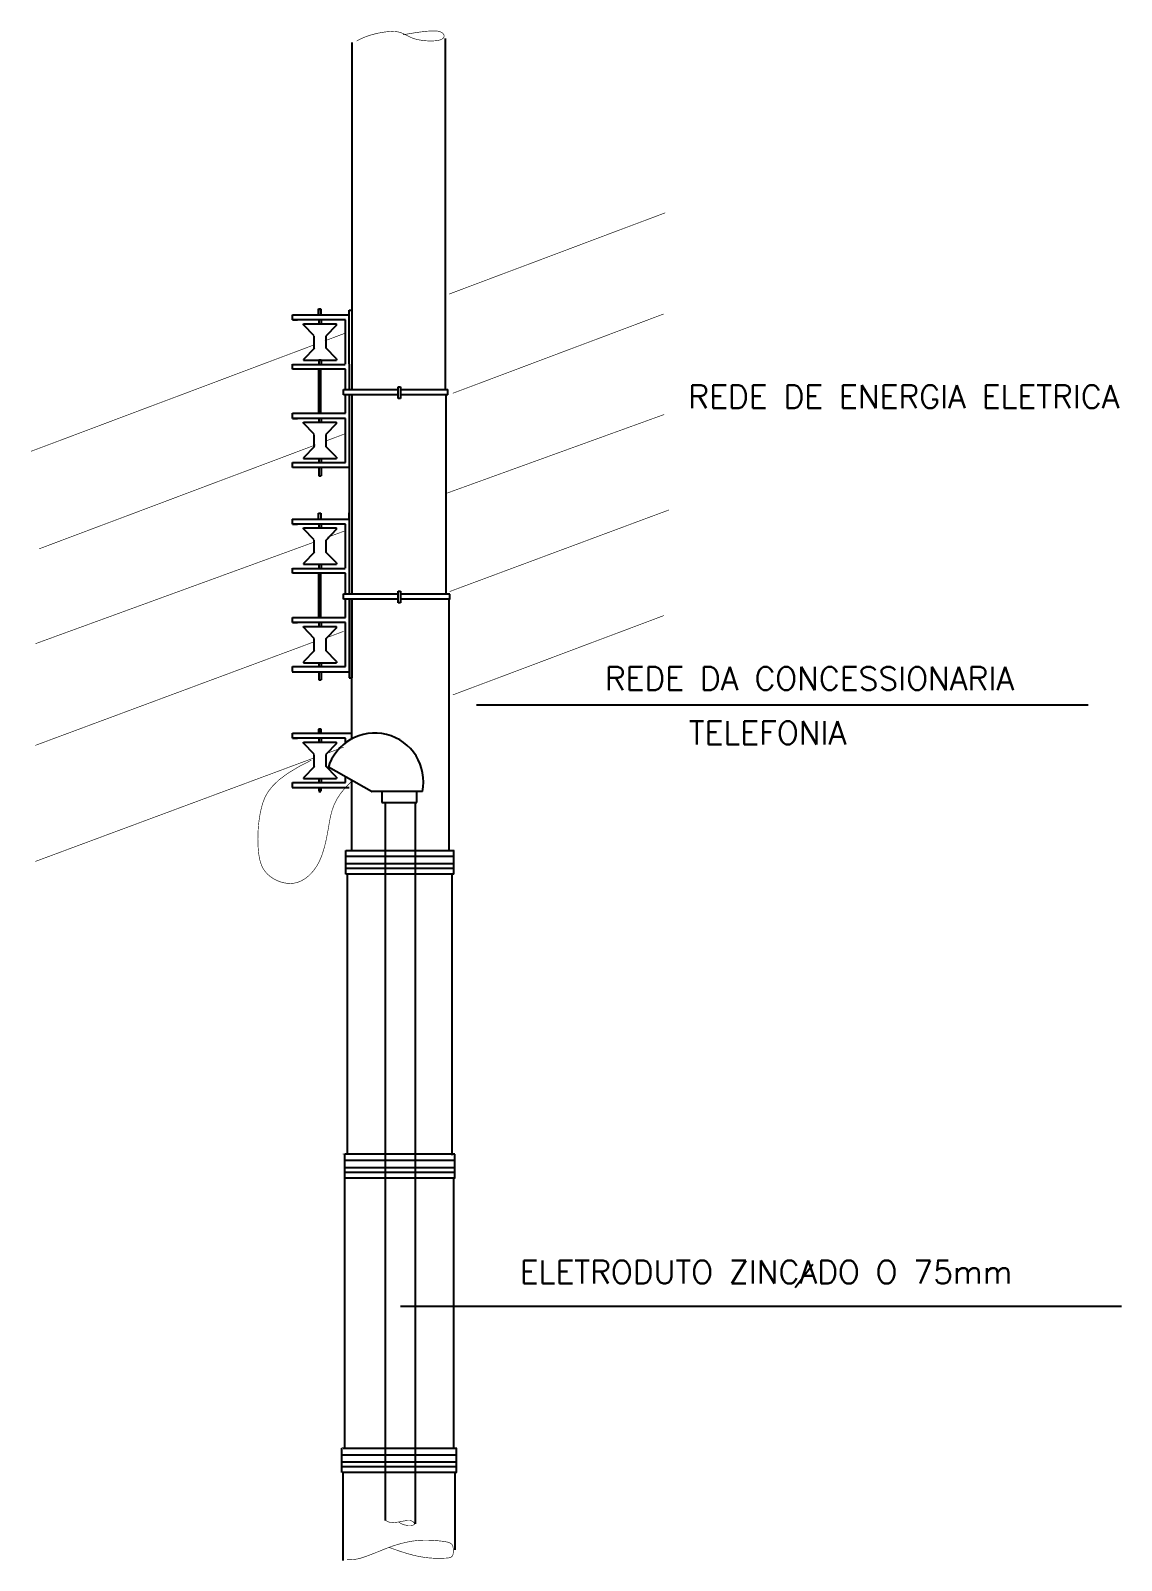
# Model space of a CAD drawing. Extents: x 0.008 to 0.125, y 0.003 to 0.126.
# Drawn here: x 0.0337 to 0.0885, y 0.0488 to 0.1257 of the extents above; entities that cross this region are included whole.
import ezdxf

# ---------------------------------------------------------------- set-up
doc = ezdxf.new("R2010")
doc.units = 0
doc.header["$LTSCALE"] = 250
doc.header["$MEASUREMENT"] = 0
doc.layers.add('ENTRADA', color=7, linetype='CONTINUOUS')
doc.styles.add('ROMANS', font='ROMANS', dxfattribs={"height": 100})

msp = doc.modelspace()

# ---------------------------------------------------------------- linework, layer by layer
at = {"layer": 'ENTRADA'}
for p, q in [((0.04988540683827523, 0.1076042044117603), (0.04988540683827523, 0.1250592668519785)), ((0.05457574129467321, 0.1076163686781147), (0.05457574129467321, 0.1252611033832836)), ((0.04819476966293224, 0.1116666765337068), (0.0483270887926592, 0.1116666765337068)), ((0.04819476966293224, 0.1113736464235008), (0.04819476966293224, 0.1116666765337068)), ((0.04820558852055183, 0.1116574787064274), (0.04831736155964973, 0.1116574787064274)), ((0.04820558852055183, 0.1113704651195985), (0.04820558852055183, 0.1116574787064274)), ((0.04831736155964973, 0.1116574787064274), (0.04831736155964973, 0.1113704651195985)), ((0.04832704057597948, 0.1113736464235008), (0.04832704057597948, 0.1116666765337068)), ((0.0497404399504485, 0.1116027340164765), (0.04988338391654179, 0.1116027340164765)), ((0.0497404399504485, 0.1089115841660314), (0.0497404399504485, 0.1116027340164765)), ((0.04988338391654179, 0.1116027340164765), (0.04988338391654179, 0.1076172079013814)), ((0.04689479560749533, 0.1113704651195985), (0.0497399275118114, 0.1113704651195985)), ((0.04689518573387613, 0.1111143571343528), (0.04689518573387613, 0.1113660016466201)), ((0.049555670269634, 0.1111137835113223), (0.04689518573387613, 0.1111137835113223)), ((0.04689518573387613, 0.1111137835113223), (0.04714336526146872, 0.1111137835113223)), ((0.04798662057197726, 0.1103158762593121), (0.04744314153957021, 0.1108762143275126)), ((0.04744411599696105, 0.1109201685506159), (0.04910662140343994, 0.1109201685506159)), ((0.04744411599696105, 0.1108754172265508), (0.04744411599696105, 0.1109196369269885)), ((0.04820477334543466, 0.1113736464235008), (0.04819476966293224, 0.1113736464235008)), ((0.04821880920690456, 0.1111069733907571), (0.04821880920690456, 0.1109151355978283)), ((0.04832704057597948, 0.1113736464235008), (0.04831703689347705, 0.1113736464235008)), ((0.04832978573147194, 0.1111069733907571), (0.04832978573147194, 0.1109151355978283)), ((0.04910662140343994, 0.110853159671191), (0.04856901051829846, 0.1102958009365721)), ((0.04910662140343994, 0.110853159671191), (0.04910662140343994, 0.1109201685506159)), ((0.049555670269634, 0.108899311803365), (0.049555670269634, 0.1111137835113223)), ((0.04799075854652984, 0.1096933355540714), (0.04799075854652984, 0.1103027774314069)), ((0.04858100731455853, 0.1096933355540714), (0.04858100731455853, 0.1103027774314069)), ((0.04799412786992616, 0.1096998013496814), (0.04744685162392488, 0.1091324222203002)), ((0.04910662140343994, 0.1091611323504076), (0.04857659312900433, 0.1097076024103044)), ((0.04910662140343994, 0.1091611323504076), (0.04910662140343994, 0.1090944926659104)), ((0.04689479560749533, 0.108875654710977), (0.04954686498973025, 0.108875654710977)), ((0.04689518573387613, 0.1086416246939516), (0.04689518573387613, 0.108893269206219)), ((0.049555670269634, 0.1086416246939516), (0.04689518573387613, 0.1086416246939516)), ((0.04744685162392488, 0.1091324222203002), (0.04744685162392488, 0.1090944926659104)), ((0.04744685162392488, 0.1090944926659104), (0.04910662140343994, 0.1090944926659104)), ((0.04820558852055183, 0.1086327970605817), (0.04820558852055183, 0.1064250002387962)), ((0.04821880920690456, 0.109109354717144), (0.04821880920690456, 0.1088934249585364)), ((0.04821880920690456, 0.1091075882189507), (0.04832978573147194, 0.1091075882189507)), ((0.04821880920690456, 0.1090905450339669), (0.04821880920690456, 0.1088901811169053)), ((0.04831736155964973, 0.1064250002387962), (0.04831736155964973, 0.1086327970605817)), ((0.04832978573147194, 0.109109354717144), (0.04832978573147194, 0.1088903089409432)), ((0.04832978573147194, 0.1090905450339669), (0.04832978573147194, 0.1088901811169053)), ((0.049555670269634, 0.1076172079013814), (0.049555670269634, 0.1086416246939516)), ((0.04974428671060378, 0.108893269206219), (0.04974428671060378, 0.1076172079013814)), ((0.05220265672527603, 0.1077459471609909), (0.05231853383924682, 0.1077459471609909)), ((0.05220265672527603, 0.1072130644028548), (0.05220265672527603, 0.1077459471609909)), ((0.05231853383924682, 0.1077459471609909), (0.05231853383924682, 0.1071666204927424)), ((0.04945643168110109, 0.1073488076264184), (0.04945643168110109, 0.10761712978367)), ((0.04945643168110109, 0.10761712978367), (0.05220771931763375, 0.10761712978367)), ((0.05220321923553638, 0.1073488076264184), (0.04945643168110109, 0.1073488076264184)), ((0.049555670269634, 0.1064271529859943), (0.049555670269634, 0.1073499517168712)), ((0.04974428671060378, 0.1073446554815055), (0.04974428671060378, 0.09735534940270374)), ((0.04988338391654179, 0.1073511739250316), (0.04988338391654179, 0.09735534940270374)), ((0.04993207891283601, 0.107347984100521), (0.04993208189839425, 0.1073482398170927)), ((0.05220265672527603, 0.1071666204927424), (0.05220265672527603, 0.1073752106855282)), ((0.05231853383924682, 0.1071666204927424), (0.05220265672527603, 0.1071666204927424)), ((0.05231628379819814, 0.10761712978367), (0.05469245244639388, 0.10761712978367)), ((0.05469245244639388, 0.1073488076264184), (0.05231628379819814, 0.1073488076264184)), ((0.05461122878587412, 0.0973393941375507), (0.05461122878587412, 0.107340379279216)), ((0.05469275246101825, 0.1073466557605898), (0.05469275246101825, 0.1076157259504071)), ((0.04689518573387613, 0.1064271529859943), (0.049555670269634, 0.1064271529859943)), ((0.04689518573387613, 0.1061683186305199), (0.04689518573387613, 0.1064271529859943)), ((0.04689518573387613, 0.1061683186305199), (0.04714336526146872, 0.1061683186305199)), ((0.049555670269634, 0.1061683186305199), (0.04689518573387613, 0.1061683186305199)), ((0.04821880920690456, 0.1061615085099547), (0.04821880920690456, 0.105969670717026)), ((0.04832978573147194, 0.1061615085099547), (0.04832978573147194, 0.105969670717026)), ((0.049555670269634, 0.1039538469225663), (0.049555670269634, 0.1061683186305199)), ((0.04798662057197726, 0.1053704113785098), (0.04744314153957021, 0.1059307494467103)), ((0.04744411599696105, 0.1059747036698136), (0.04910662140343994, 0.1059747036698136)), ((0.04744411599696105, 0.1059299523457485), (0.04744411599696105, 0.1059741720461898)), ((0.04799075854652984, 0.1047478706732691), (0.04799075854652984, 0.1053573125506045)), ((0.04910662140343994, 0.1059076947903923), (0.04856901051829846, 0.1053503360557697)), ((0.04858100731455853, 0.1047478706732691), (0.04858100731455853, 0.1053573125506045)), ((0.04910662140343994, 0.1059076947903923), (0.04910662140343994, 0.1059747036698136)), ((0.04799412786992616, 0.1047543364688791), (0.04744685162392488, 0.1041869573394979)), ((0.04910662140343994, 0.1042156674696053), (0.04857659312900433, 0.1047621375295021)), ((0.04689518573387613, 0.1039538469225663), (0.049555670269634, 0.1039538469225663)), ((0.04689518573387613, 0.1037022024102953), (0.04689518573387613, 0.1039538469225663)), ((0.04744685162392488, 0.1041869573394979), (0.04744685162392488, 0.1041490277851081)), ((0.04744685162392488, 0.1041490277851081), (0.04910662140343994, 0.1041490277851081)), ((0.04821880920690456, 0.1041450801531646), (0.04821880920690456, 0.1039447162361066)), ((0.04832978573147194, 0.1041450801531646), (0.04832978573147194, 0.1039447162361066)), ((0.04910662140343994, 0.1042156674696053), (0.04910662140343994, 0.1041490277851081)), ((0.04975421389170515, 0.1037022024102953), (0.04689518573387613, 0.1037022024102953)), ((0.04821880920690456, 0.1036995901673617), (0.04821880920690456, 0.1032882046780797)), ((0.04821880920690456, 0.1032882046780797), (0.04832978573147194, 0.1032882046780797)), ((0.04832978573147194, 0.1036995901673617), (0.04832978573147194, 0.1032882046780797)), ((0.0468744732367486, 0.1011042098982907), (0.0497399275118114, 0.1011042098982907)), ((0.04689518573387613, 0.1008554612357875), (0.04689518573387613, 0.1011071057480549)), ((0.04689518573387613, 0.100854887612757), (0.04714336526146872, 0.100854887612757)), ((0.049555670269634, 0.100854887612757), (0.04689518573387613, 0.100854887612757)), ((0.04820558852055183, 0.101111569221026), (0.04820558852055183, 0.1013985828078621)), ((0.04820558852055183, 0.1013985828078621), (0.04831736155964973, 0.1013985828078621)), ((0.04821880920690456, 0.1008480774921882), (0.04821880920690456, 0.1006562396992595)), ((0.04831736155964973, 0.1013985828078621), (0.04831736155964973, 0.101111569221026)), ((0.04832978573147194, 0.1008480774921882), (0.04832978573147194, 0.1006562396992595)), ((0.049555670269634, 0.09864041590479974), (0.049555670269634, 0.100854887612757)), ((0.0497404399504485, 0.1010696814972871), (0.0497404399504485, 0.1014132073938963)), ((0.04798662057197726, 0.1000569803607432), (0.04744314153957021, 0.1006173184289473)), ((0.04744411599696105, 0.1006612726520507), (0.04910662140343994, 0.1006612726520507)), ((0.04744411599696105, 0.1006165213279819), (0.04744411599696105, 0.1006607410284232)), ((0.04799075854652984, 0.09943443965550251), (0.04799075854652984, 0.1000438815328344)), ((0.04910662140343994, 0.1005942637726221), (0.04856901051829846, 0.1000369050380032)), ((0.04858100731455853, 0.09943443965550251), (0.04858100731455853, 0.1000438815328344)), ((0.04910662140343994, 0.1005942637726221), (0.04910662140343994, 0.1006612726520507)), ((0.04799412786992616, 0.0994409054511125), (0.04744685162392488, 0.09887352632173134)), ((0.04910662140343994, 0.09890223645183506), (0.04857659312900433, 0.09944870651173553)), ((0.04689479560749533, 0.09861675881241172), (0.04954686498973025, 0.09861675881241172)), ((0.04689518573387613, 0.09838272879538636), (0.04689518573387613, 0.09863437330765373)), ((0.04744685162392488, 0.09887352632173134), (0.04744685162392488, 0.09883559676733786)), ((0.04744685162392488, 0.09883559676733786), (0.04910662140343994, 0.09883559676733786)), ((0.04821880920690456, 0.09885045881857878), (0.04821880920690456, 0.09863452905996747)), ((0.04821880920690456, 0.09884869232038183), (0.04832978573147194, 0.09884869232038183)), ((0.04821880920690456, 0.09883164913539805), (0.04821880920690456, 0.09863128521833643)), ((0.04832978573147194, 0.09885045881857878), (0.04832978573147194, 0.09863141304237434)), ((0.04832978573147194, 0.09883164913539805), (0.04832978573147194, 0.09863128521833643)), ((0.04910662140343994, 0.09890223645183506), (0.04910662140343994, 0.09883559676733786)), ((0.049555670269634, 0.09838272879538636), (0.04689518573387613, 0.09838272879538636)), ((0.04820558852055183, 0.09837390116201278), (0.04820558852055183, 0.09616610434022732)), ((0.04831736155964973, 0.09616610434022732), (0.04831736155964973, 0.09837390116201278)), ((0.049555670269634, 0.09735831200280883), (0.049555670269634, 0.09838272879538636)), ((0.04945643168110109, 0.09708991172784956), (0.04945643168110109, 0.09735823388510108)), ((0.04945643168110109, 0.09735664018430909), (0.05220771931763375, 0.09735664018430909)), ((0.05220321923553638, 0.09708831802705754), (0.04945643168110109, 0.09708831802705754)), ((0.049555670269634, 0.09616825708742908), (0.049555670269634, 0.09708696379524553)), ((0.04974428671060378, 0.09708696379524553), (0.04974428671060378, 0.09312733479710004)), ((0.04986443786962628, 0.09705139461835643), (0.04986443786962628, 0.0900361828668938)), ((0.04988338391654179, 0.09708373023371315), (0.04988338391654179, 0.09312696246402993)), ((0.05220265672527603, 0.09695257480349029), (0.05220265672527603, 0.09748545756163005)), ((0.05220265672527603, 0.09748545756163005), (0.05231853383924682, 0.09748545756163005)), ((0.05220265672527603, 0.09690613089337786), (0.05220265672527603, 0.09711472108616727)), ((0.05231853383924682, 0.09690613089337786), (0.05220265672527603, 0.09690613089337786)), ((0.05231628379819814, 0.09735664018430909), (0.05479912227500972, 0.09735664018430909)), ((0.05477962340422891, 0.09708831802705754), (0.05231628379819814, 0.09708831802705754)), ((0.05231853383924682, 0.09748545756163005), (0.05231853383924682, 0.09690613089337786)), ((0.05476012453344811, 0.08443189559138047), (0.05476012453344811, 0.09708464087677204)), ((0.05479912227500972, 0.0970704879178411), (0.05479912227500972, 0.0973393941375507)), ((0.04689518573387613, 0.0959094227319547), (0.04689518573387613, 0.09616825708742908)), ((0.04689518573387613, 0.09616825708742908), (0.049555670269634, 0.09616825708742908)), ((0.049555670269634, 0.0959094227319547), (0.04689518573387613, 0.0959094227319547)), ((0.04689518573387613, 0.0959094227319547), (0.04714336526146872, 0.0959094227319547)), ((0.04798662057197726, 0.09511151547994087), (0.04744314153957021, 0.09567185354814502)), ((0.04744411599696105, 0.09571580777124837), (0.04910662140343994, 0.09571580777124837)), ((0.04744411599696105, 0.09567105644717959), (0.04744411599696105, 0.0957152761476209)), ((0.04821880920690456, 0.09590261261138584), (0.04821880920690456, 0.09571077481845715)), ((0.04832978573147194, 0.09590261261138584), (0.04832978573147194, 0.09571077481845715)), ((0.04910662140343994, 0.09564879889181976), (0.04856901051829846, 0.0950914401572045)), ((0.04910662140343994, 0.09564879889181976), (0.04910662140343994, 0.09571580777124837)), ((0.049555670269634, 0.09369495102399743), (0.049555670269634, 0.0959094227319547)), ((0.04799075854652984, 0.09448897477470018), (0.04799075854652984, 0.09509841665203203)), ((0.04858100731455853, 0.09448897477470018), (0.04858100731455853, 0.09509841665203203)), ((0.04799412786992616, 0.0944954405703138), (0.04744685162392488, 0.09392806144092902)), ((0.04744685162392488, 0.09392806144092902), (0.04744685162392488, 0.09389013188653918)), ((0.04744685162392488, 0.09389013188653918), (0.04910662140343994, 0.09389013188653918)), ((0.04821880920690456, 0.09388618425459573), (0.04821880920690456, 0.09368582033753411)), ((0.04832978573147194, 0.09388618425459573), (0.04832978573147194, 0.09368582033753411)), ((0.04910662140343994, 0.09395677157103274), (0.04857659312900433, 0.09450324163093318)), ((0.04910662140343994, 0.09395677157103274), (0.04910662140343994, 0.09389013188653918)), ((0.04687718347302507, 0.09343510173237154), (0.04973965964440504, 0.09343510173237154)), ((0.04689518573387613, 0.09344330651173005), (0.04689518573387613, 0.09369495102399743)), ((0.04689518573387613, 0.09369495102399743), (0.049555670269634, 0.09369495102399743)), ((0.04821880920690456, 0.09344069426879287), (0.04821880920690456, 0.09302930877951075)), ((0.04821880920690456, 0.09302930877951075), (0.04832978573147194, 0.09302930877951075)), ((0.04832978573147194, 0.09344069426879287), (0.04832978573147194, 0.09302930877951075)), ((0.0497435142181821, 0.09312696246402993), (0.04988338391654179, 0.09312696246402993)), ((0.05613674481056297, 0.09178050593662557), (0.08685951817669411, 0.09178050593662557)), ((0.04689518573387613, 0.09034990294068848), (0.04989498385457774, 0.09034990294068848)), ((0.04689518573387613, 0.0900910685852141), (0.04689518573387613, 0.09034990294068848)), ((0.04689518573387613, 0.0900910685852141), (0.04714336526146872, 0.0900910685852141)), ((0.049555670269634, 0.0900910685852141), (0.04689518573387613, 0.0900910685852141)), ((0.04833168116846719, 0.09054278278868515), (0.04820358942040912, 0.09054278278868515)), ((0.04820358942040912, 0.09054278278868515), (0.04820358942040912, 0.09035285279804157)), ((0.04820358942040912, 0.09035285279804157), (0.04821837608951682, 0.09035285279804157)), ((0.04821876039218842, 0.0905313236786751), (0.0483188092069031, 0.0905313236786751)), ((0.04821880920690456, 0.09053172301955056), (0.04821880920690456, 0.09035011941815539)), ((0.04821880920690456, 0.09008425846464889), (0.04821880920690456, 0.08989242067171654)), ((0.0483188092069031, 0.09053172301955056), (0.0483188092069031, 0.09035011941815539)), ((0.04831885417839658, 0.09035285279804157), (0.04833364084750429, 0.09035285279804157)), ((0.04832978573147194, 0.09008425846464889), (0.04832978573147194, 0.08989242067171654)), ((0.04833364084750429, 0.09035285279804157), (0.04833364084750429, 0.09054278278868515)), ((0.049555670269634, 0.08986642088627196), (0.049555670269634, 0.0900910685852141)), ((0.04798662057197726, 0.08929316133320027), (0.04744314153957021, 0.08985349940140441)), ((0.04744411599696105, 0.08989745362450412), (0.04910662140343994, 0.08989745362450412)), ((0.04744411599696105, 0.08985270230043899), (0.04744411599696105, 0.08989692200088394)), ((0.04799075854652984, 0.08867062062795958), (0.04799075854652984, 0.08928006250529506)), ((0.04910662140343994, 0.0898304447450828), (0.04856901051829846, 0.08927308601046026)), ((0.04858100731455853, 0.08867062062795958), (0.04858100731455853, 0.08928006250529506)), ((0.04910662140343994, 0.0898304447450828), (0.04910662140343994, 0.08989745362450412)), ((0.04799412786992616, 0.08867708642356957), (0.04744685162392488, 0.08810970729418842)), ((0.04910662140343994, 0.08813841742429578), (0.04857659312900433, 0.08868488748419258)), ((0.05087089800322793, 0.0874123001068365), (0.04869669067732685, 0.0886348182752954)), ((0.04689518573387613, 0.08787659687726046), (0.049555670269634, 0.08787659687726046)), ((0.04689518573387613, 0.08762495236498945), (0.04689518573387613, 0.08787659687726046)), ((0.04744685162392488, 0.08810970729418842), (0.04744685162392488, 0.08807177773979857)), ((0.04744685162392488, 0.08807177773979857), (0.04910662140343994, 0.08807177773979857)), ((0.04821880920690456, 0.08806783010785513), (0.04821880920690456, 0.08787453960744461)), ((0.04832978573147194, 0.08806783010785513), (0.04832978573147194, 0.08787453960744461)), ((0.04910662140343994, 0.08813841742429578), (0.04910662140343994, 0.08807177773979857)), ((0.049555670269634, 0.08787659687726046), (0.049555670269634, 0.08817203464162232)), ((0.04986443786962628, 0.08800227266100775), (0.04986443786962628, 0.08444373819108661)), ((0.04687718347302507, 0.08761674758563094), (0.04973965964440504, 0.08761674758563094)), ((0.04821380237818812, 0.08742450533696319), (0.04831417795514426, 0.08742450533696319)), ((0.04821658892075721, 0.08761893749851515), (0.04821658892075721, 0.08742709970558281)), ((0.04831658892075575, 0.08761893749851515), (0.04831658892075575, 0.08742709970558281)), ((0.05084199891167373, 0.0874123001068365), (0.05087089800322793, 0.0874123001068365)), ((0.05342276585910805, 0.0874123001068365), (0.05087791397202455, 0.0874123001068365)), ((0.05139108165119615, 0.0874123001068365), (0.05139108165119615, 0.08686810953464373)), ((0.05139108165119615, 0.08686810953464373), (0.05313466017495012, 0.08686810953464373)), ((0.05155326681508086, 0.08687052612354819), (0.05155326681508086, 0.05078532782816183)), ((0.05305326681508087, 0.08687052612354819), (0.05305326681508087, 0.05061496178820016)), ((0.05313466017495012, 0.08686810953464373), (0.05313466017495012, 0.0874123001068365)), ((0.05499984565857813, 0.08414715667368), (0.04957186720076789, 0.08414715667368)), ((0.04957186720076789, 0.08380529336550899), (0.05499984565857813, 0.08380529336550899)), ((0.04957409030619238, 0.08325915911103585), (0.04957409030619238, 0.08445758302815012)), ((0.04957409030619238, 0.08445758302815012), (0.0550204134662672, 0.08445758302815012)), ((0.05499815794465395, 0.08327063066450865), (0.05499815794465395, 0.08445063842199307)), ((0.05499984565857813, 0.08354715168382609), (0.04957186720076789, 0.08354715168382609)), ((0.04957186720076789, 0.08328203319993553), (0.05499984565857813, 0.08328203319993553)), ((0.04964239387695489, 0.08322422586505492), (0.04964239387695489, 0.06917500586246753)), ((0.05489661662891376, 0.08324304704108), (0.05489661662891376, 0.06914669994460201)), ((0.04947659595228834, 0.06918865346858002), (0.04947659595228834, 0.06920755140228357)), ((0.0495176450131985, 0.06796367610250309), (0.0495176450131985, 0.06918865346858002)), ((0.04953201190088657, 0.06920982314720824), (0.05505608950530586, 0.06920982314720824)), ((0.05504872586993952, 0.06796367610250309), (0.05504872586993952, 0.06918865346858002)), ((0.05505608950530586, 0.06886795983903359), (0.04953201190088657, 0.06886795983903359)), ((0.04953201190088657, 0.06852609653085892), (0.05505608950530586, 0.06852609653085892)), ((0.04951492829344353, 0.06800031027109435), (0.04951492829344353, 0.05439931673724641)), ((0.05505608950530586, 0.06826795484917966), (0.04953201190088657, 0.06826795484917966)), ((0.04953201190088657, 0.06800283636529277), (0.05505608950530586, 0.06800283636529277)), ((0.054974612112037, 0.06797200435322885), (0.054974612112037, 0.0543710108193809)), ((0.07303056645495236, 0.06364339719399505), (0.07213361839903883, 0.06247125303336725)), ((0.05232276568586167, 0.06155330881118426), (0.08852448361273492, 0.06155330881118426)), ((0.04936979681355661, 0.05442010391966324), (0.04941556264847532, 0.05442010391966324)), ((0.04936979681355661, 0.05320032061978783), (0.04936979681355661, 0.05442010391966324)), ((0.04940753000706536, 0.05441320642329447), (0.0493941699560055, 0.05441320642329447)), ((0.05514904996892802, 0.05407713915891873), (0.04940136891706425, 0.05407713915891873)), ((0.04944144907024384, 0.05441900246709338), (0.05514904996892802, 0.05441900246709338)), ((0.04944761016024495, 0.05438417804009806), (0.04944761016024495, 0.05439358689140864)), ((0.05509687677848343, 0.05438417804009806), (0.05509687677848343, 0.05439358689140864)), ((0.05512630228241688, 0.05320032061978783), (0.05512630228241688, 0.05442010391966324)), ((0.04940136891706425, 0.05373527585074408), (0.05514904996892802, 0.05373527585074408)), ((0.05514904996892802, 0.05347713416906481), (0.04940136891706425, 0.05347713416906481)), ((0.04940136891706425, 0.05321201568517791), (0.05514904996892802, 0.05321201568517791)), ((0.04941743393954312, 0.0531821622690768), (0.04941743393954312, 0.04878059204115925)), ((0.05505260759516023, 0.0531821622690768), (0.05505260759516023, 0.04931840448058575))]:
    msp.add_line(p, q, dxfattribs=at)
at = {"layer": 'ENTRADA', "const_width": 3e-05}
for points in [[(0.05011939328764493, 0.1251315378612417), (0.05025973251552569, 0.1252068182676012), (0.0504024611873865, 0.1252741281248091), (0.05054693414851499, 0.1253339828323478), (0.0506925062441842, 0.1253868977896964), (0.05083853231967442, 0.1254333883963482), (0.05098436722026236, 0.1254739700517821), (0.05112936579122834, 0.1255091581554843), (0.05127288287785269, 0.1255394681069374), (0.05141424743209427, 0.12556522262211), (0.051552684832659, 0.1255859736828898), (0.05168739456493495, 0.1256010805876613), (0.05181757611430658, 0.1256099026347983), (0.05194242896616198, 0.1256117991226711), (0.05206115260588923, 0.1256061293496568), (0.05217294651887642, 0.1255922526141367), (0.05227701019050802, 0.1255695282144807), (0.05237323305494283, 0.1255377661816092), (0.05246426434140813, 0.1254985794766071), (0.05255344322790553, 0.1254540317930987), (0.05264410889242936, 0.1254061868247118), (0.05273960051298855, 0.1253571082650706), (0.05284325726756652, 0.1253088598078066), (0.05295841833417581, 0.1252635051465368), (0.0530884228908035, 0.1252231079748999), (0.05323511537350351, 0.1251894494631597), (0.05339436125051725, 0.1251631806881706), (0.05356053124813116, 0.1251446702034336), (0.05372799609262802, 0.1251342865624429), (0.05389112651030519, 0.1251323983187067), (0.05404429322744545, 0.1251393740257117), (0.05418186697033889, 0.1251555822369664), (0.05429821846527194, 0.1251813915059647), (0.0543888898914156, 0.1252167462074831), (0.05445410923945383, 0.1252598940014032), (0.05449527595294422, 0.1253086583688746), (0.05451378947546255, 0.1253608627910544), (0.05451104925055916, 0.1254143307490995), (0.0544884547218062, 0.1254668857241631), (0.05444740533276491, 0.1255163511973988), (0.05438930052699653, 0.1255605506499633), (0.05431352334201438, 0.1255972712245021), (0.05421139119107102, 0.1256241547096288), (0.05407220508138199, 0.1256388065554384), (0.05388526602014827, 0.1256388322120438), (0.05363987501458542, 0.1256218371295363), (0.05332533307189079, 0.1255854267580253), (0.05293094119927265, 0.1255272065476093), (0.05244600040393926, 0.1254447819483903)], [(0.0656228075389372, 0.1164997446151829), (0.0547606526475247, 0.1124124969028162)], [(0.0655430000751694, 0.1114160066416152), (0.05494664126053613, 0.1074287735596481)], [(0.04955160233950665, 0.1104524181552879), (0.04851603905290176, 0.1100627529630183)], [(0.04797569591585125, 0.1098594308530992), (0.03375984070264895, 0.1045102416470618)], [(0.06557187765387426, 0.1063658177943471), (0.05458372825236802, 0.1023853562270488)], [(0.04956755805720241, 0.10540471426964), (0.04856656810508503, 0.1050280584464817)], [(0.04805415422145598, 0.1048352456487846), (0.03416744491969803, 0.0996099085592905)], [(0.06580271062549219, 0.101566294841603), (0.05479716166592335, 0.09746874139390276)], [(0.04798609594807204, 0.09995115664132392), (0.03398972277388385, 0.09484578272132423)], [(0.04957714322768152, 0.1005315135084748), (0.04864330779596276, 0.1001908839039788)], [(0.0655430000751694, 0.09625818762522613), (0.05494664126053613, 0.09227095454325536)], [(0.04946846179826753, 0.0954667921754699), (0.04872857111763734, 0.095191697601138)], [(0.04792659305550115, 0.0949198765498768), (0.0339802641124661, 0.08973457076821433)], [(0.04946846179826753, 0.0896484380287293), (0.04872857111763734, 0.08937334345440105)], [(0.04792659305550115, 0.08908740018433674), (0.0339802641124661, 0.08390209440267427)], [(0.04783802540630495, 0.08898914836755285), (0.04716694561755867, 0.08863997524452134), (0.0466336146874346, 0.08831207302363693), (0.04622039984801449, 0.0880021660688908), (0.04590966833138737, 0.08770697874428515), (0.04568378736964587, 0.08742323541381848), (0.04552512419487539, 0.08714766044148929), (0.04541604603915403, 0.08687697819128153), (0.04533892013458171, 0.08660791302720827), (0.04527888113109294, 0.08633808308735752), (0.04523213335006949, 0.08606868160622616), (0.04519764853074958, 0.08580179559240424), (0.04517439841236774, 0.08553951205448175), (0.04516135473415853, 0.08528391800105965), (0.04515748923536376, 0.08503710044072432), (0.04516177365521071, 0.08480114638206578), (0.04517317973294484, 0.08457814283368136), (0.04519114890715719, 0.08436970457815551), (0.04521700141389374, 0.08417555749405801), (0.04525252718855336, 0.08399495523393126), (0.04529951616654216, 0.08382715145033945), (0.04535975828326991, 0.08367139979584318), (0.04543504347413183, 0.08352695392298846), (0.045527161674534, 0.08339306748433956), (0.04563790281988259, 0.08326899413245338), (0.04576823804534434, 0.08315452194150566), (0.04591586328512858, 0.08305157667219101), (0.04607765567321258, 0.08296261850681914), (0.04625049234357721, 0.08289010762770704), (0.04643125043019609, 0.08283650421716812), (0.04661680706704646, 0.08280426845751572), (0.04680403938810559, 0.08279586053106687), (0.04698982452734708, 0.08281374062013129), (0.047171344288603, 0.0828596502020846), (0.04734699915513556, 0.08293245593451137), (0.04751549428005092, 0.08303030577004393), (0.0476755348164661, 0.08315134766132905), (0.04782582591748723, 0.08329372956100632), (0.04796507273623501, 0.08345559942170803), (0.04809198042581556, 0.08363510519608099), (0.04820525413933865, 0.08383039483676476), (0.04830410998666412, 0.08403961168931347), (0.04838980790457936, 0.08426088067095043), (0.04846411878663275, 0.08449232209182446), (0.04852881352635814, 0.08473205626206981), (0.04858566301728934, 0.08497820349183167), (0.04863643815297474, 0.08522888409125154), (0.04868290982693726, 0.08548221837047094), (0.04872684893272527, 0.08573632663963145), (0.04877125139058262, 0.08598994195091654), (0.04882401322761507, 0.08624424832464503), (0.04889425549763473, 0.08650104252318853), (0.0489910992544501, 0.0867621213089078), (0.04912366555187692, 0.0870292814441673), (0.04930107544372368, 0.08730431969133134), (0.04953244998380615, 0.08758903281276799), (0.04982691022593281, 0.08788521757084164)], [(0.05154560747131109, 0.05080425738815757), (0.05160862598815948, 0.0507661035207857), (0.05166750963269806, 0.05073623749788021), (0.05172302412202043, 0.0507137781582751), (0.05177593517322748, 0.05069784434082249), (0.05182700850340553, 0.05068755488435636), (0.05187700982964816, 0.05068202862771796), (0.05192670486905991, 0.05068038440975215), (0.05197685933872345, 0.05068174106930019), (0.05202808297633237, 0.05068531603665543), (0.05208036160193661, 0.05069072110795969), (0.05213352505618606, 0.05069766667079603), (0.0521874031797197, 0.05070586311276202), (0.05224182581318747, 0.05071502082144799), (0.05229662279723562, 0.05072485018444423), (0.0523516239725068, 0.05073506158934106), (0.05240665917965089, 0.0507453654237288), (0.0524615128834812, 0.05075544640033695), (0.05251578804551173, 0.05076488653246997), (0.05256904225141262, 0.05077324215856426), (0.05262083308686852, 0.05078006961705251), (0.05267071813755684, 0.05078492524637478), (0.05271825498915497, 0.05078736538496742), (0.05276300122734757, 0.05078694637126683), (0.05280451443780476, 0.05078322454372028), (0.05284242877792349, 0.05077591234389184), (0.05287668469192067, 0.05076534662594714), (0.05290729919574005, 0.05075202034716132), (0.05293428930531446, 0.05073642646483859), (0.0529576720365767, 0.05071905793626866), (0.05297746440546689, 0.05070040771873756), (0.05299368342791787, 0.05068096876953859), (0.05300634611986244, 0.05066123404596874), (0.05301527664997048, 0.05064167185745101), (0.05301952779783824, 0.05062265192195264), (0.05301795949578809, 0.05060451930957425), (0.05300943167614969, 0.05058761909043097), (0.05299280427125268, 0.05057229633461976), (0.0529669372134158, 0.05055889611224484), (0.05293069043497235, 0.05054776349341046), (0.0528829238682447, 0.05053924354822084), (0.05282308733131868, 0.05053385798981253), (0.0527529901853377, 0.05053283510342954), (0.05267503167718679, 0.05053757981735908), (0.05259161105376553, 0.05054949705988475), (0.05250512756196622, 0.05056999175928287), (0.05241798044868848, 0.05060046884382974), (0.05233256896082094, 0.05064233324181624), (0.05225129234526321, 0.05069698988151868)], [(0.0496332407099726, 0.04881838170013726), (0.04976668417126348, 0.04881952434063351), (0.04988129391885014, 0.04882317237418466), (0.04998097613825303, 0.04882965596886425), (0.05006963701498899, 0.04883930529274585), (0.05015118273457848, 0.04885245051390667), (0.05022951948253831, 0.04886942180042388), (0.05030855344438897, 0.04889054932037471), (0.05039219080565454, 0.04891616324183634), (0.05048344984697543, 0.04894642325394307), (0.05058179722952264, 0.0489808071300613), (0.05068581170960169, 0.04901862216462177), (0.05079407204350355, 0.04905917565205165), (0.05090515698752644, 0.04910177488677801), (0.05101764529797584, 0.04914572716323164), (0.05113011573114273, 0.04919033977583604), (0.05124114704333261, 0.04923492001902197), (0.05134973311322757, 0.04927888416426504), (0.05145652830906329, 0.0493220843912095), (0.05156260212147027, 0.04936448185655536), (0.05166902404107169, 0.04940603771699898), (0.05177686355849438, 0.04944671312924403), (0.05188719016436153, 0.04948646924997957), (0.05200107334930727, 0.04952526723590563), (0.05211958260394749, 0.04956306824371495), (0.05224348377748175, 0.04959975142758413), (0.05237232815340031, 0.04963486793155972), (0.05250536337374434, 0.0496678868971685), (0.05264183708058046, 0.04969827746593002), (0.05278099691595344, 0.04972550877937102), (0.05292209052192266, 0.04974904997901831), (0.05306436554054017, 0.04976837020639505), (0.05320706961385804, 0.04978293860302438), (0.05334939908127126, 0.04979241636898588), (0.05349034507150646, 0.04979723293857024), (0.05362884741063681, 0.04979800980463188), (0.05376384592472096, 0.04979536846001793), (0.05389428043983936, 0.0497899303975828), (0.05401909078205427, 0.04978231711017361), (0.05413721677743161, 0.04977315009064114), (0.05424759825204456, 0.04976305083182888), (0.0543493742632345, 0.04975248761134572), (0.05444248079348473, 0.04974131584577845), (0.05452705305655037, 0.049729237736472), (0.05460322626618654, 0.04971595548476763), (0.05467113563615567, 0.04970117129201026), (0.05473091638020924, 0.04968458735954119), (0.05478270371210602, 0.04966590588870531), (0.05482663284560477, 0.04964482908084392), (0.05486295351797527, 0.04962108934876233), (0.0548923735605531, 0.04959453995108561), (0.05491571532817398, 0.04956506435790289), (0.05493380117569905, 0.04953254603931782), (0.05494745345796037, 0.04949686846540499), (0.05495749452981546, 0.04945791510626805), (0.05496474674610363, 0.04941556943199249), (0.05497003246167515, 0.04936971491267105), (0.05497392970855072, 0.04932048534189744), (0.05497603922750569, 0.04926901580731283), (0.0549757174364786, 0.04921669172005569), (0.0549723207534189, 0.04916489849127903), (0.05496520559627243, 0.04911502153212133), (0.054953728382985, 0.04906844625372833), (0.05493724553150606, 0.04902655806724579), (0.05491511345977415, 0.04899074238381218), (0.05488675711531323, 0.04896199618154788), (0.05485187556392702, 0.04893976270643908), (0.05481023640097192, 0.04892309677144294), (0.05476160722182977, 0.04891105318951668), (0.0547057556218606, 0.04890268677361746), (0.05464244919644262, 0.04889705233670611), (0.0545714555409395, 0.04889320469173618), (0.05449254225072218, 0.04889019865166848), (0.05440548412813223, 0.04888737388034861), (0.05431008480339734, 0.04888520944517587), (0.05420615511371579, 0.04888446926445977), (0.05409350589628594, 0.04888591725648076), (0.0539719479883097, 0.04889031733953744), (0.05384129222698175, 0.04889843343192843), (0.05370134944950042, 0.04891102945194144), (0.05355193049306763, 0.04892886931787871), (0.05339236745547168, 0.04895287879512399), (0.05322007747683166, 0.04898463103745598), (0.05303199895786384, 0.04902586104574948), (0.05282507029928457, 0.04907830382087196), (0.05259622990179924, 0.0491436943637018), (0.05234241616612782, 0.04922376767510651), (0.05206056749297568, 0.04932025875596082), (0.05174762228306282, 0.04943490260713589)]]:
    msp.add_lwpolyline(points, dxfattribs=at)
at = {"layer": 'ENTRADA'}
msp.add_arc((0.05102938063962575, 0.08790951245944598), 0.002445211884681828, 348.2290561750674, 163.7100481506781, dxfattribs=at)

# ---------------------------------------------------------------- texts
at = {"layer": 'ENTRADA', "style": 'ROMANS'}
for s, p in [('REDE DE ENERGIA ELETRICA', (0.06677644827180121, 0.1066799288958937)), ('REDE DA CONCESSIONARIA', (0.06258243507390944, 0.09251642837522013)), ('TELEFONIA', (0.06679706644903127, 0.08978560050126907)), ('ELETRODUTO ZINCADO O 75mm', (0.05831297698772324, 0.0626934412097944))]:
    msp.add_text(s, height=0.0011616, dxfattribs=at).set_placement(p)

doc.saveas('drawing.dxf')
